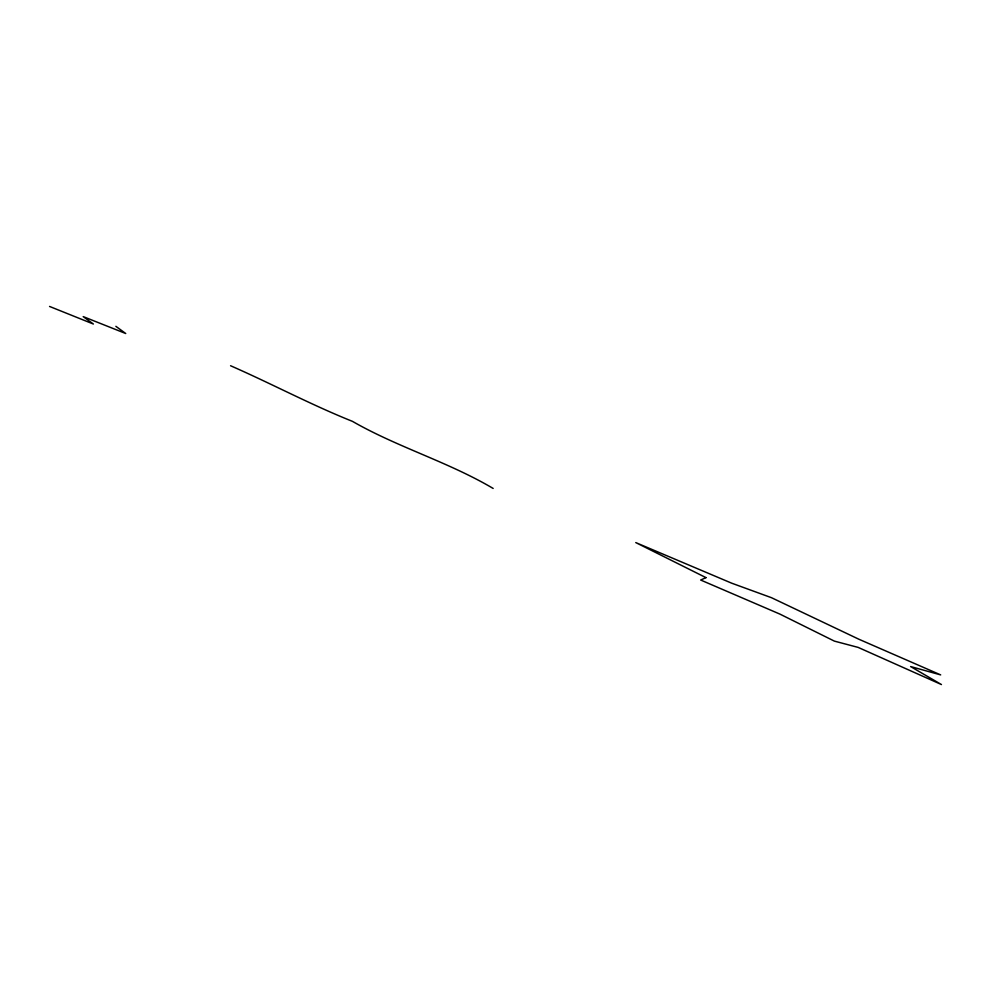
<?xml version="1.0" encoding="UTF-8"?>
<svg xmlns="http://www.w3.org/2000/svg" width="991" height="991" viewBox="0 0 991 991"><rect width="100%" height="100%" fill="white"/><g stroke="black" fill="none" stroke-linecap="round" stroke-linejoin="round"><path stroke-width="1.49" d="M49.55 306.442L93.377 324.032L83.207 316.612L125.733 333.521L115.873 326.324M230.569 365.741C271.509 383.666 310.926 404.749 352.462 421.361C397.639 447.275 448.242 461.917 493.159 488.439M705.976 577.629L700.674 580.032L779.88 614.086L834.385 641.115L858.132 647.396L941.45 684.558L910.618 666.559L940.67 674.896L858.875 639.232L771.506 597.709L731.705 583.191L635.764 542.585L705.976 577.629"/></g></svg>
